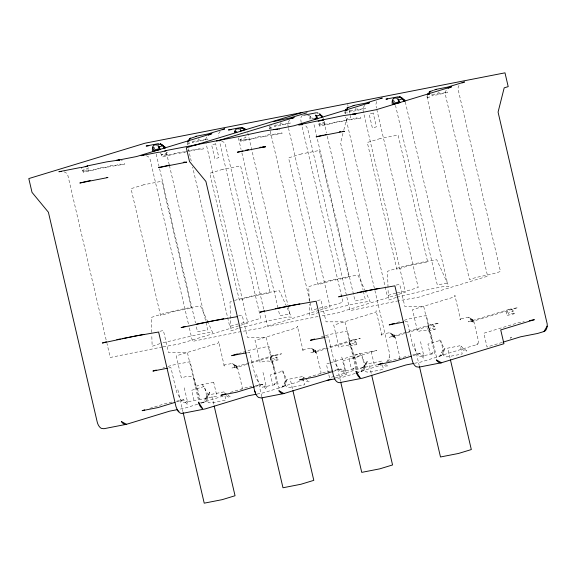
<?xml version="1.0" encoding="UTF-8"?>
<svg xmlns="http://www.w3.org/2000/svg" width="576" height="576" viewBox="0 0 576 576"><rect width="100%" height="100%" fill="white"/><g stroke="black" fill="none" stroke-linecap="round" stroke-linejoin="round"><path stroke-width="0.43" stroke-dasharray="2.88 2.16" d="M387.648 361.656A8.51 5.004 78.9 0 0 389.671 356.911L389.347 352.577L374.918 290.549M187.783 141.53L187.171 143.374L188.453 143.388L188.698 141.595M270.029 125.453L269.417 127.296L270.698 127.31L270.943 125.518M345.298 110.743L344.686 112.586L345.967 112.594L346.212 110.808M427.543 94.666L426.931 96.509L428.213 96.523L428.458 94.73M320.954 373.738L320.94 371.851L316.426 352.584L314.129 352.858L313.063 350.23A5.674 3.341 78.9 0 0 309.643 348.314L301.766 349.855L302.875 350.114L303.07 350.676L297.36 326.131L297.454 326.822L296.633 327.787L254.981 340.466L260.114 362.534C264.571 360.922 272.477 359.064 273.773 365.638L278.914 387.706L303.624 380.182M224.971 396.014L225.936 400.154L211.306 403.013L208.886 402.718L206.77 401.018L208.238 394.963L202.248 384.307M285.523 385.625L284.278 382.982L286.999 379.57L302.767 376.488L304.69 384.761L290.066 387.619L288.857 387.662L286.51 386.626L285.523 385.625L286.999 379.57L281.009 368.914M382.486 365.227L383.45 369.367L368.82 372.226L366.401 371.923L364.284 370.231L365.753 364.169L359.762 353.52M443.045 354.83L441.799 352.195L444.514 348.775L460.282 345.694L462.204 353.974L447.581 356.832L446.371 356.868L444.024 355.838L443.045 354.83L444.514 348.775L438.523 338.126M342.958 133.373L340.56 142.913L374.71 289.678M343.836 129.91L346.673 118.642L350.676 117.418L349.877 113.969M205.416 139.572L207.288 136.073M309.91 119.074A5.674 3.341 78.9 0 1 310.162 116.345L310.622 115.265M241.992 389.556L242.186 387.252L237.672 367.978L234.929 366.854L234.302 365.623A5.674 3.341 78.9 0 0 230.882 363.708L223.013 365.249L224.122 365.515L224.309 366.07L218.599 341.525L218.7 342.216L217.872 343.181L176.22 355.86L181.354 377.928C185.81 376.315 193.716 374.458 195.019 381.031L200.153 403.099M399.506 358.769L399.701 356.458L395.186 337.19L392.45 336.067L391.817 334.836A5.674 3.341 78.9 0 0 388.404 332.921L380.527 334.462L381.636 334.721L381.823 335.282L376.114 310.738L376.214 311.429L375.394 312.394L333.734 325.073L338.875 347.141C343.325 345.528 351.23 343.67 352.534 350.237L357.667 372.312L381.528 365.047M376.769 101.52L375.754 104.702L376.459 108.043M459.014 85.442L458.143 87.257L458.1 89.345L500.465 271.426C490.442 275.306 479.534 275.839 469.469 279.576L427.097 97.495L428.098 97.128L427.918 95.666M201.024 403.2L203.53 402.437L206.748 396.043L204.494 386.388L191.678 390.29L193.932 399.946M257.04 394.078L263.059 392.897L282.283 387.043L285.502 380.65L283.255 370.994L270.439 374.897L272.686 384.552M356.033 373.176L361.044 371.65L364.262 365.256L362.016 355.601L349.2 359.496L351.446 369.158M414.554 363.283L420.581 362.11L439.805 356.256L443.016 349.862L440.77 340.2L427.954 344.102L430.2 353.758M446.177 90.223L445.183 92.707L445.255 94.118L487.627 276.199L418.745 297.173L399.362 300.686M386.467 362.318L389.671 356.911M477.972 343.764L478.454 341.064L473.94 321.797L471.65 322.07L470.578 319.442A5.674 3.341 78.9 0 0 467.158 317.527L459.281 319.068L460.397 319.327L460.584 319.889L454.874 295.337L454.975 296.035L454.147 296.993L412.495 309.679L417.629 331.747C422.086 330.127 429.991 328.277 431.294 334.843L436.428 356.918L476.482 344.722L477.972 343.764A8.51 5.004 78.9 0 1 476.482 344.722M220.126 131.299L218.383 134.122L218.333 136.21M289.534 119.995L287.662 123.494L288.353 127.534M302.371 115.222L300.629 118.044L301.19 122.76M364.802 105.286L363.276 107.467L363.01 110.196L405.382 292.277L398.578 294.35M309.715 300.737L269.582 128.282L270.583 127.915L270.403 126.461M231.444 301.421L229.99 302.083L230.911 330.919L238.716 328.219M237.672 367.978L236.671 368.345A5.674 4.579 73.1 0 0 230.882 363.708M316.426 352.584L315.425 352.951A5.674 4.579 73.1 0 0 309.643 348.314M395.186 337.19L394.186 337.558A5.674 4.579 73.1 0 0 388.404 332.921M473.94 321.797L472.946 322.164A5.674 4.579 73.1 0 0 467.158 317.527M186.718 151.294C191.902 149.155 197.834 150.257 203.364 148.91L203.004 147.823L201.175 149.141L197.964 148.565L194.522 150.178L188.467 151.308M234.302 365.623L235.325 365.206L234.929 366.854L235.375 368.251L236.527 367.654L236.448 365.501L237.348 367.092L234.446 364.702M313.063 350.23L314.086 349.812L313.69 351.461L315.187 352.663L315.202 350.107L316.109 351.698L313.2 349.308M391.817 334.836L392.846 334.418L392.45 336.067L392.89 337.464L394.042 336.866L393.962 334.714L394.87 336.305L391.961 333.914M470.578 319.442L471.6 319.025L471.204 320.674L472.702 321.876L472.723 319.32L473.623 320.911L470.722 318.521M316.879 113.609L318.478 113.119L317.434 112.745L318.838 113.81M316.958 308.779L311.954 310.363L309.917 301.608M319.061 310.356L261.223 327.96L241.848 331.474M319.91 310.097L330.113 306.994L288.554 128.412M397.728 294.61L336.499 313.25L321.386 315.986M162.929 368.021L164.599 367.517M167.947 366.494L172.123 365.22L190.123 361.706L195.84 386.258M238.342 353.642L250.884 349.826L268.884 346.313L274.601 370.865M321.286 336.982L324.626 335.959M325.462 335.707L329.638 334.433L347.645 330.912L353.354 355.471M246.665 364.421L239.861 366.494L231.984 368.035L273.643 355.356L281.513 353.815L247.514 364.169M396.698 322.603L400.039 321.581M404.222 320.314L408.398 319.039L426.398 315.518L432.115 340.078M325.195 348.242L310.745 352.642L318.622 351.101L360.274 338.422L352.397 339.955L328.594 347.206M149.81 408.341L167.753 402.876L172.13 402.019M176.688 401.875L183.521 399.794L187.524 401.897L187.56 404.77L183.521 399.794L175.637 401.335M230.278 392.422L246.506 387.482L251.762 386.453M329.695 362.988L326.333 364.018L328.536 373.5M330.538 362.736L359.971 353.772M201.002 402.84L223.164 396.094M255.442 386.482L262.282 384.401L266.278 386.503L266.321 389.376L262.282 384.401L255.269 385.769M197.676 404.222L184.306 408.29L178.279 409.471M308.182 377.287L325.267 372.089L330.523 371.059M333.346 371.347L341.035 369.007L345.038 371.11L345.074 373.982L341.035 369.007L331.402 370.886M363.182 367.567L329.544 377.806L328.738 374.357M388.649 361.375L408.406 355.838M335.29 377.899L346.421 374.508L343.21 360.713L376.848 350.474L354.348 354.874L357.559 368.669L378.374 364.594M412.956 355.687L419.796 353.606L423.792 355.709L423.835 358.589L419.796 353.606L412.783 354.982M355.19 373.435L341.82 377.503L336.658 378.511M502.2 342.41L487.058 347.018L483.847 333.223L517.493 322.985L524.239 321.667M234.482 300.42L257.098 294.638L279.252 290.556L286.711 306.799M159.962 343.613L152.15 346.313L151.79 334.958M239.494 327.996L271.771 320.119L288.792 316.98L291.406 317.174L287.071 307.598M319.025 312.379L309.665 315.526L309.305 304.164M396.238 297.432L388.426 300.132L388.058 288.77M397.008 297.209L429.286 289.332L442.102 286.826L448.92 286.387L436.766 259.769C420.098 262.109 403.445 265.867 387.504 271.296L388.037 287.899M163.051 342.727L200.023 334.08L210.038 332.374L212.645 332.568L208.31 322.992M320.566 311.94L350.532 304.726L367.553 301.586L370.159 301.781L365.825 292.205M238.298 323.906L229.709 326.441L192.636 167.119M319.162 308.167L332.539 305.381L342.95 302.213L302.004 126.259M395.813 293.119L387.223 295.654L345.665 117.072M397.253 292.781L407.808 290.671L418.219 287.496L376.668 108.922M83.059 171.266C96.984 169.625 110.642 166.054 124.603 164.304L124.25 163.217L122.414 164.534L119.203 163.958L115.762 165.571L111.067 165.384L106.402 167.342L100.714 167.458L95.22 169.69L83.354 172.368L81.914 168.61M160.668 153.216L161.82 155.873C170.402 154.21 179.129 153.713 187.639 151.466M240.581 140.479C254.498 138.838 268.164 135.266 282.118 133.517L281.765 132.43L279.929 133.747L276.725 133.171L273.283 134.784L268.582 134.59L263.916 136.555L258.228 136.67L252.734 138.902L240.876 141.581L239.011 137.254M319.334 125.086C333.259 123.444 346.918 119.866 360.878 118.123L360.526 117.036L358.69 118.354L355.478 117.778L352.037 119.39L347.342 119.196L342.677 121.162L336.989 121.277L331.495 123.509L319.63 126.187L318.19 122.429M241.142 323.258L250.294 321.458L260.705 318.29L219.557 141.458M159.905 331.25L163.418 330.559L168.552 352.627L187.423 352.62L198.374 399.679L182.606 402.768L176.616 392.112L170.899 367.56L168.329 368.057M238.658 315.857L242.179 315.166L247.313 337.234L266.177 337.219L277.135 384.286L261.367 387.367L255.377 376.718L249.66 352.159L247.09 352.663M317.419 300.456L320.933 299.772L326.074 321.84L344.938 321.826L355.889 368.892L340.121 371.974L334.13 361.325L328.421 336.766L325.843 337.27M396.18 285.062L399.694 284.378L404.827 306.446L423.698 306.432L434.65 353.498L418.882 356.58L412.891 345.924L407.174 321.372L404.604 321.876M224.006 391.882L208.238 394.963L205.524 398.376L206.77 401.018M381.521 361.087L365.753 364.169L363.038 367.589L364.284 370.231M398.592 300.78L349.999 310.608L307.627 128.534L306.187 126.209L303.862 124.956M318.089 316.476L267.754 326.686L264.492 312.682M241.07 331.567L192.485 341.402L189.223 327.391M162.317 346.968L110.239 357.473L106.978 343.469M163.094 346.867L178.978 344.038L247.867 323.064L206.107 143.611M513.331 311.083L511.682 311.191L513.958 312.314L514.404 313.711L506.7 315.569A5.674 4.579 73.1 0 1 509.911 309.168L517.788 307.627L476.136 320.314L468.259 321.854L509.911 309.168A5.674 3.341 78.9 0 1 513.331 311.083L513.958 312.314L513.13 313.97L509.04 312.221L508.507 314.093L507.089 313.999L507.11 311.407M434.57 326.477L432.929 326.585L434.765 327.492L435.643 329.105L427.939 330.962A5.674 4.579 73.1 0 1 431.158 324.562L439.034 323.028L397.382 335.707L389.506 337.248L431.158 324.562L432.929 324.814L434.57 326.477L434.369 329.364L430.279 327.614L429.754 329.486L428.328 329.4L428.35 326.801M355.817 341.87L354.168 341.978L356.443 343.109L356.89 344.498L349.178 346.356A5.674 4.579 73.1 0 1 352.397 339.955A5.674 3.341 78.9 0 1 355.817 341.87L356.443 343.109L355.615 344.765L351.526 343.008L350.993 344.88L349.574 344.794L349.589 342.194M277.056 357.264L275.407 357.372L277.25 358.279L278.129 359.892L270.425 361.75A5.674 4.579 73.1 0 1 273.643 355.356L275.414 355.608L277.056 357.264L276.854 360.158L272.765 358.402L272.239 360.274L270.814 360.187L270.835 357.588M316.058 112.824L317.434 112.745M325.253 123.833L318.989 124.07L324.727 121.997L324.209 120.607M246.499 139.226L240.228 139.464L245.966 137.398L245.448 136.008M167.738 154.62L161.467 154.858L167.206 152.791L166.694 151.402M88.978 170.014L82.714 170.251L88.452 168.185L87.934 166.795M185.162 151.949C177.17 151.589 170.078 156.197 162.115 156.974L161.82 155.873M307.606 115.034L311.227 116.582L312.667 118.901M221.616 141.034L223.942 142.286L225.382 144.605L263.678 309.182M146.347 155.743L148.666 157.003L150.113 159.322L189.022 326.52M64.102 171.821L66.42 173.081L67.867 175.399L106.776 342.598M278.892 129.463L279.77 129.938M121.378 160.25L122.249 160.726M385.474 364.313L388.044 366.372A5.674 4.579 73.1 0 1 384.487 365.378M304.79 378.158L303.502 377.129A5.674 4.579 73.1 0 0 303.991 378.526M305.431 378.677L309.29 381.766A5.674 4.579 73.1 0 1 305.734 380.772M227.959 395.1L230.53 397.159A5.674 4.579 73.1 0 1 225.994 395.165M427.097 97.495L429.394 97.222A5.674 3.341 78.9 0 1 429.17 95.76M269.582 128.282L271.879 128.009A5.674 3.341 78.9 0 1 271.663 125.122M365.465 291.406L358.013 275.162C341.338 277.502 324.684 281.261 308.743 286.69L309.276 303.293M207.95 322.193L200.491 305.95C183.823 308.29 167.17 312.055 151.229 317.477L151.762 334.08M310.162 116.345L311.191 119.398M405.288 101.887L447.458 283.09L437.285 284.904L395.525 105.451M448.207 350.244L450.23 358.956M420.523 341.64L423.792 355.709M414.115 343.591L419.184 365.4M347.666 104.486L348.07 106.214M349.07 110.527L349.675 113.112M322.841 117.086L326.506 132.847M327.319 136.346L363.175 290.412M363.377 291.29L365.213 299.167L355.039 300.982L313.69 123.278M371.225 351.576L374.436 365.364M369.446 365.638L371.477 374.35M341.762 357.034L345.038 371.11M335.354 358.985L340.632 381.665M247.774 132.674L287.906 305.129M288.108 306.007L289.944 313.884L279.77 315.698L278.345 309.571M238.421 137.995L241.063 149.371M241.884 152.878L278.143 308.693M290.686 381.031L292.716 389.743M263.002 372.434L266.278 386.503M256.594 374.378L261.871 397.058M188.352 148.738L191.21 160.992M166.342 152.258L169.193 164.513M169.402 165.384L207.698 329.962L197.525 331.769L196.301 326.52M156.175 154.073L195.487 323.021M211.932 396.425L213.754 404.266M184.248 387.828L187.524 401.897M177.84 389.779L182.909 411.581M438.07 91.807L438.343 93.434A5.674 1.303 -11.4 0 0 432.893 94.745L432.619 93.118M355.824 107.885L356.098 109.512A5.674 1.303 -11.4 0 0 350.647 110.822L350.374 109.195M280.548 122.594L280.829 124.222A5.674 1.303 -11.4 0 0 275.378 125.539L275.105 123.905M198.302 138.672L198.583 140.299A5.674 1.303 -11.4 0 0 193.133 141.61L192.859 139.982M431.921 94.45L432.101 95.904L447.682 92.513L447.53 91.814L439.805 94.054A5.674 3.341 78.9 0 0 439.366 92.657M349.675 110.527L349.855 111.982L365.436 108.59L365.285 107.892L357.559 110.131A5.674 3.341 78.9 0 0 357.12 108.734M345.672 111.744L345.852 113.206L344.902 113.638L347.148 113.299A5.674 3.341 78.9 0 1 346.925 111.838M274.406 125.237L274.586 126.698L290.167 123.3L290.016 122.602L282.29 124.841A5.674 3.341 78.9 0 0 281.218 122.213M192.161 141.314L192.341 142.776L207.922 139.378L207.77 138.679L200.045 140.918A5.674 3.341 78.9 0 0 199.606 139.522M188.158 142.531L188.338 143.993L187.387 144.425L189.634 144.086A5.674 3.341 78.9 0 1 189.41 142.625M206.748 396.043A5.674 4.579 73.1 0 1 203.53 402.437M285.502 380.65A5.674 4.579 73.1 0 1 282.283 387.043M225.23 393.919A5.674 4.579 73.1 0 1 224.748 392.522M364.262 365.256A5.674 4.579 73.1 0 1 361.044 371.65M443.016 349.862A5.674 4.579 73.1 0 1 439.805 356.256M313.049 118.85A5.674 0.756 -14.7 0 1 314.935 118.397M209.65 392.098L206.453 397.505A8.51 5.004 78.9 0 0 209.65 392.098M367.164 361.31L363.967 366.718A8.51 5.004 78.9 0 0 367.164 361.31M275.45 383.35L273.96 384.307A8.51 5.004 78.9 0 0 275.45 383.35M354.204 367.956L352.714 368.914A8.51 5.004 78.9 0 0 354.204 367.956M432.965 352.555L431.474 353.52A8.51 5.004 78.9 0 0 432.965 352.555M511.726 337.162L510.235 338.126A8.51 5.004 78.9 0 0 511.726 337.162M215.662 143.813L211.658 145.03L214.87 158.825L218.873 157.608L215.662 143.813M373.183 113.026L369.173 114.242L372.384 128.038L376.387 126.814L373.183 113.026M143.856 184.759L131.04 188.662L160.567 315.562L173.383 311.666L191.39 308.146L161.856 181.238L143.856 184.759M222.61 169.366L209.794 173.268L239.328 300.168L252.144 296.266L270.144 292.752L240.617 165.845L222.61 169.366M301.37 153.972L288.554 157.874L318.082 284.774L330.898 280.872L348.905 277.358L319.37 150.451L301.37 153.972M380.131 138.578L367.308 142.481L396.842 269.381L409.658 265.478L427.658 261.958L398.131 135.058L380.131 138.578M213.71 382.363L196.834 385.661L200.045 399.456L216.922 396.158L213.71 382.363M466.805 350.978L461.023 346.342A5.674 4.579 73.1 0 0 466.805 350.978"/><path stroke-width="0.86" d="M503.035 342.151L520.697 336.78L537.574 333.475L543.982 331.524L547.186 326.124L547.2 323.978L498.074 112.118L504.187 87.854L508.198 86.63L504.986 72.835L144.95 143.215L28.8 178.574L32.011 192.37L48.398 212.234L97.186 421.906A8.51 5.004 78.9 0 0 101.261 428.342L103.918 428.717L126.425 424.318L169.675 411.149L177.422 409.637M188.294 141.113L188.748 139.831L187.783 141.53M159.336 149.753L152.618 151.322A5.674 3.341 78.9 0 1 152.647 147.139L153.749 145.267L155.743 144.792L156.96 145.13L160.963 143.914C157.802 142.798 164.016 145.663 163.8 147.103A5.674 0.432 -23.6 0 1 164.714 147.168L162.101 144.605L164.326 148.248L165.326 147.881L164.088 147.96M234.648 132.358A5.674 3.341 78.9 0 1 234.893 131.062L235.994 129.197L237.989 128.714L239.206 129.053L243.209 127.836L241.661 127.469L245.038 129.535M346.536 110.239L347.947 107.222L346.99 107.986L353.945 105.523M392.407 100.274L393.437 103.32A5.674 0.756 -14.7 0 1 398.88 102.01L397.858 98.957L400.082 102.6L392.378 104.458A5.674 3.341 78.9 0 1 392.407 100.274L393.516 98.402L395.51 97.927L396.72 98.266L400.723 97.042L399.175 96.682L402.552 98.748L403.56 100.231A5.674 0.432 -23.6 0 1 404.482 100.303L401.861 97.74L404.086 101.383L405.086 101.016L403.848 101.095M428.782 94.169L430.531 91.174L429.235 91.908L433.368 90.324M189.022 141.034L190.433 138.01L189.475 138.773L196.43 136.31M345.622 110.174L346.262 109.044L345.816 110.326L347.414 109.836M427.867 94.097L428.508 92.966L428.062 94.248L429.66 93.766M208.325 135.223L211.918 133.618L136.62 156.535L118.584 160.063M448.085 88.358L451.678 86.746L376.38 109.67L354.859 113.882M222.307 129.744L224.755 128.837L207.936 133.956L195.559 136.375M291.715 118.447L294.163 117.54L218.866 140.465M366.984 103.738L369.432 102.823L294.134 125.748L276.106 129.276M380.635 98.654L382.27 98.05L365.45 103.169L353.074 105.588M462.067 82.879L464.515 81.972L447.696 87.091L435.319 89.51M85.248 166.788L87.502 166.032L81.101 167.674L81.497 168.048M164.758 151.142L166.255 150.638L159.854 152.28M321.523 120.607L323.77 119.851L318.175 121.284M152.647 147.139L153.67 150.185A5.674 0.756 -14.7 0 1 159.12 148.874L158.098 145.822L159.077 146.83L163.08 145.606M302.465 112.421L186.314 147.787L189.526 161.575L205.913 181.447L254.707 391.118A8.51 5.004 78.9 0 0 258.775 397.555L261.439 397.93L283.939 393.53L331.013 379.202M273.802 121.522L290.182 117.878L307.001 112.759M314.935 118.397A5.674 0.756 -14.7 0 1 316.634 118.08L315.612 115.034L316.591 116.035L320.594 114.818L321.84 117.461M398.837 99.965L402.84 98.741M106.358 341.798L102.355 343.022L135.288 336.06L158.616 332.021L175.946 406.512L177.552 410.45A8.51 5.004 78.9 0 0 182.678 413.323L205.178 408.924L248.436 395.755L256.176 394.243M185.119 326.405L181.116 327.629L214.049 320.666L237.37 316.627M264.679 310.766L259.87 312.228L292.81 305.273L316.13 301.234L333.461 375.725L335.066 379.663A8.51 5.004 78.9 0 0 340.193 382.536L362.7 378.137L405.95 364.968L413.698 363.456M341.834 295.862L338.63 296.834L371.563 289.872L394.884 285.84L412.222 360.324A8.51 5.004 78.9 0 0 416.29 366.761L418.954 367.142L441.454 362.743L503.935 343.721L500.724 329.926L534.37 319.687L529.301 320.674M156.24 370.058L152.899 371.074L167.472 368.23M237.506 353.902L231.66 355.68L246.233 352.836M314.597 339.012L310.414 340.286L324.986 337.435M394.193 323.366L389.174 324.893L403.747 322.042M144.684 409.896L142.121 410.681L157.889 407.599L174.974 402.394M226.001 393.725L220.874 395.287L236.65 392.198L254.592 386.741M303.055 378.85L299.635 379.886L315.403 376.805L332.496 371.606M382.666 363.197L378.396 364.493L394.164 361.411L411.25 356.213M316.858 118.958L317.837 118.678L316.591 116.035M434.196 90.014L436.19 89.446M314.251 119.628L315.634 119.282M85.414 181.678L79.841 183.017L107.942 177.523L106.913 177.48M242.935 150.89L237.355 152.23L265.457 146.736L262.822 146.887M320.89 135.691L316.116 136.836L344.218 131.342L343.181 131.292M86.22 181.498L90.223 180.59M169.783 165.017L158.594 167.623L186.703 162.13L183.262 162.382L184.867 162.18M245.333 150.35L248.537 149.623M321.689 135.497L323.294 135.137M324.893 134.77L326.498 134.41M87.264 165.946L106.538 161.899L119.736 159.934L118.238 160.085M166.025 150.552L237.917 136.735L264.06 131.112L275.76 129.29M158.544 143.611L146.167 146.03L148.759 145.728M240.79 127.534L228.413 129.953L231.005 129.65M303.682 115.243L316.058 112.824M398.304 96.746L385.927 99.166L387.655 98.964M80.395 167.53L58.874 171.734L61.466 171.432M159.156 152.136L141.12 155.657L143.712 155.354M116.834 339.667L120.348 338.976M122.105 338.638L144.079 334.339M196.466 324.101L223.718 318.773M275.227 308.707L299.837 303.898M357.502 292.622L379.476 288.331M327.197 380.362L334.937 378.85M339.336 131.839L340.783 131.594M259.855 147.355L261.302 147.11M354.514 113.897L356.004 113.753L342.814 115.718L298.634 124.87L302.558 124.668M216.389 140.947L218.981 140.645M352.562 114.098L356.004 113.753M273.802 129.492L277.963 129.19M195.041 144.886L197.626 144.626M116.287 160.279L119.736 159.934M342.497 131.465L344.218 131.342M262.879 146.923L265.457 146.736M177.552 410.45L179.021 411.271M245.952 129.607L244.346 128.527L245.326 129.528L241.322 130.752L240.343 129.751L240.883 131.148M320.594 114.818L319.615 113.818L322.236 116.381A5.674 0.432 -23.6 0 0 322.546 116.086M393.473 100.505L394.366 101.527M235.958 131.299L236.844 132.314M153.713 147.377L154.598 148.392M161.323 144.598L161.957 145.526M254.707 391.118L255.607 392.544M159.077 146.83L160.322 149.465M234.893 131.062L235.433 132.458M450.432 359.827L471.319 449.561L458.503 453.463L440.496 456.977L419.393 366.271M371.678 375.221L392.558 464.954L379.742 468.857L361.742 472.37L340.834 382.536M292.918 390.614L313.798 480.348L300.982 484.25L282.982 487.764L262.073 397.93M214.164 406.008L235.044 495.742L222.228 499.644L204.221 503.165L183.118 412.452M243.432 128.462A5.674 3.341 78.9 0 1 244.202 129.449M547.186 326.124A8.51 5.004 78.9 0 1 543.982 331.524M346.939 110.412A5.674 3.341 78.9 0 1 347.177 109.109M400.946 97.675A5.674 3.341 78.9 0 1 401.717 98.662M429.185 94.334A5.674 3.341 78.9 0 1 429.422 93.038M441.454 362.743L436.327 359.87A8.51 5.004 78.9 0 0 441.454 362.743M283.939 393.53L278.813 390.658A8.51 5.004 78.9 0 0 283.939 393.53M126.425 424.318L121.298 421.452A8.51 5.004 78.9 0 0 126.425 424.318M360.036 377.762L355.968 371.326A8.51 5.004 78.9 0 0 360.036 377.762M202.522 408.55L198.446 402.113A8.51 5.004 78.9 0 0 202.522 408.55"/></g></svg>
